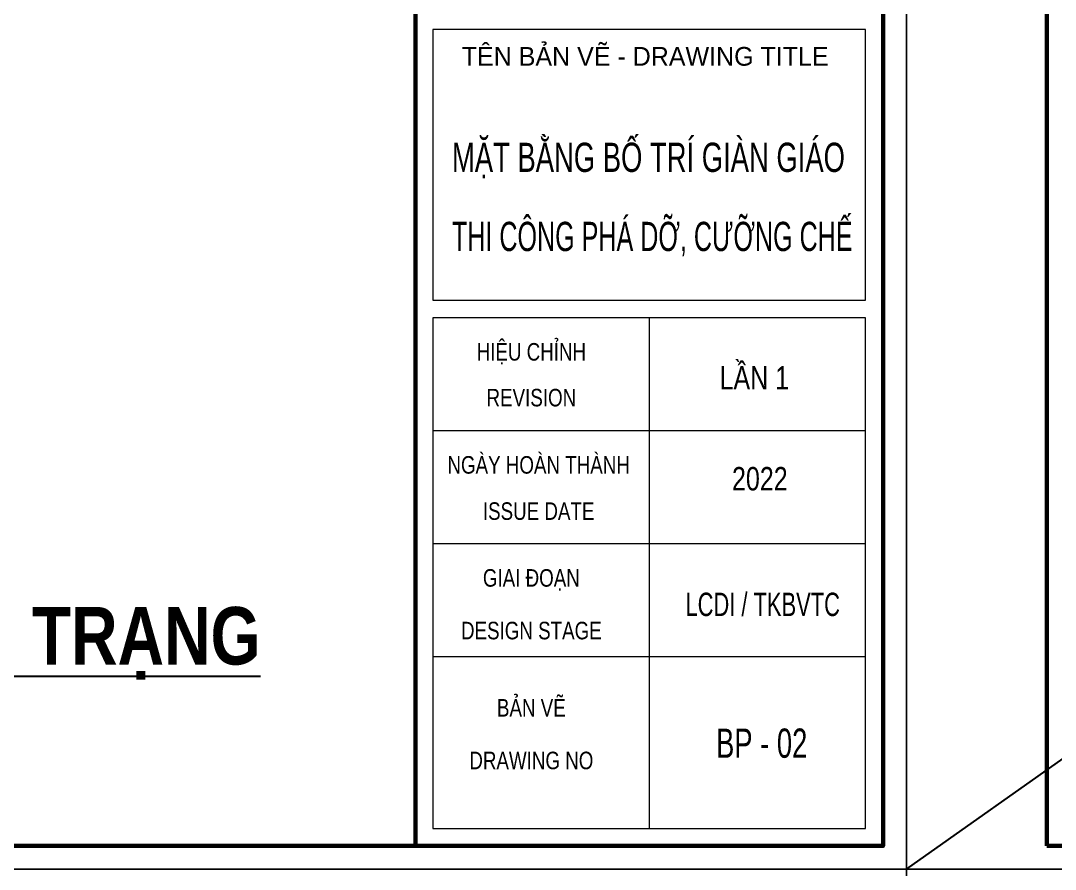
# Model space of a CAD drawing. Header units: millimetres. Extents: x 480521 to 6014615, y -961280 to 187869.
# Drawn here: x 751659 to 756969, y -11156 to -6802 of the extents above; entities that cross this region are included whole.
import ezdxf
from ezdxf.enums import TextEntityAlignment as Align

# ---------------------------------------------------------------- set-up
doc = ezdxf.new("R2010")
doc.units = ezdxf.units.MM
doc.header["$LTSCALE"] = 600
doc.header["$MEASUREMENT"] = 0
doc.layers.get('0').update_dxf_attribs({"lineweight": 0})
doc.layers.get('Defpoints').update_dxf_attribs({"lineweight": 0})
doc.layers.add('KCS_Plotter', color=11, linetype='Continuous', plot=False)
for name, color, linetype, lineweight in [('Khungten_LCDI', 7, 'Continuous', 25), ('LC Net thay', 7, 'Continuous', 25), ('LC Text1', 3, 'Continuous', 20), ('LC Text2', 7, 'Continuous', 25)]:
    doc.layers.add(name, color=color, linetype=linetype, lineweight=lineweight)
doc.styles.add('Khungten', font='VHAVAN.TTF', dxfattribs={"width": 0.9, "height": 5000})
doc.styles.add('LC 1', font='VHAVANB.TTF')
doc.styles.add('LC3', font='VHARIALB.TTF', dxfattribs={"width": 0.8})
doc.styles.add('Title', font='VHBLACK.TTF')

# ---------------------------------------------------------------- blocks, each defined once
blk = doc.blocks.new('lcdi fix')
at = {"layer": 'Defpoints', "lineweight": 0}
blk.add_lwpolyline([(-1200, -14850), (-1200, 14850), (40800, 14850), (40800, -14850)], close=True, dxfattribs=at)
at = {"layer": 'Khungten_LCDI', "color": 5, "lineweight": 60}
blk.add_line((36600, 14650), (36600, -14650), dxfattribs=at)
at = {"layer": 'Khungten_LCDI', "color": 5, "lineweight": 25}
blk.add_line((40600, -14650), (40600, 14650), dxfattribs=at)
at = {"layer": 'Khungten_LCDI', "color": 9, "lineweight": 15}
for p, q in [((38600, -10133.4), (38600, -14500)), ((40450, -11100), (36750, -11100)), ((40450, -12066.7), (36750, -12066.7)), ((40450, -13033.3), (36750, -13033.3))]:
    blk.add_line(p, q, dxfattribs=at)
at = {"layer": 'Khungten_LCDI', "color": 5, "lineweight": 60}
blk.add_lwpolyline([(0, -14650), (0, 14650), (40600, 14650), (40600, -14650)], close=True, dxfattribs=at)
at = {"layer": 'Khungten_LCDI', "color": 9, "lineweight": 15}
for points in [[(36750, -9983.4), (40450, -9983.4), (40450, -7667.3), (36750, -7667.3)], [(36750, -14500), (40450, -14500), (40450, -10133.4), (36750, -10133.4)]]:
    blk.add_lwpolyline(points, close=True, dxfattribs=at)
at = {"color": 7, "style": 'Khungten'}
blk.add_text('tªn b¶n vÏ - drawing title', height=160, dxfattribs=at).set_placement((38565.6, -7977.2), align=Align.CENTER)
at = {"color": 7}
for s, height, style, width, p in [('hiÖu chØnh', 150, 'Khungten', 0.8, (37591.7, -10499.4)), ('revision', 150, 'Khungten', 0.8, (37591.7, -10891)), ('ngµy hoµn thµnh', 150, 'Khungten', 0.8, (37654, -11466.1)), ('issue date', 150, 'Khungten', 0.8, (37654, -11861.5)), ('giai ®o¹n', 150, 'Khungten', 0.8, (37591.7, -12432.7)), ('lcdi / tkBVTC', 200, 'Title', 0.7, (39570.6, -12684.1)), ('design stage', 150, 'Khungten', 0.8, (37591.7, -12883.2)), ('b¶n vÏ', 150, 'Khungten', 0.8, (37591.7, -13543.7)), ('drawing nO', 150, 'Khungten', 0.8, (37591.7, -13994.2))]:
    blk.add_text(s, height=height, dxfattribs=dict(at, style=style, width=width)).set_placement(p, align=Align.CENTER)
at = {"color": 7, "style": 'Khungten', "width": 0.8}
for tag, p in [('REVISION', (39498.8, -10746.3)), ('NGAYHT', (39546.1, -11609.4))]:
    blk.add_attdef(tag, text='', height=200, dxfattribs=at).set_placement(p, align=Align.CENTER)
at = {"layer": 'LC Text1', "color": 3, "style": 'LC 1', "width": 1.834006}
for tag, p, p2 in [('TENBANVE1', (36912.7, -8885.8), (40339.1, -8885.8)), ('TENBANVE2', (36912.7, -9562.5), (40339.1, -9562.5))]:
    blk.add_attdef(tag, text='', height=250, dxfattribs=at).set_placement(p, p2, align=Align.FIT)
at = {"layer": 'LC Text1', "style": 'Title', "width": 0.7}
blk.add_attdef('SOBANVE', text='', height=250, dxfattribs=at).set_placement((39562, -13896.2), align=Align.CENTER)
blk = doc.blocks.new('TIEUDE1')
at = {"layer": 'LC Text2', "color": 7, "style": 'LC 1'}
blk.add_attdef('TIªU§Ò', text='', height=5, dxfattribs=at).set_placement((0, 0), align=Align.BOTTOM_CENTER)
blk.add_attdef('TL', text='', height=3, dxfattribs=at).set_placement((0, -2), align=Align.TOP_CENTER)

msp = doc.modelspace()

# ---------------------------------------------------------------- linework, layer by layer
at = {"layer": 'KCS_Plotter'}
msp.add_line((756204.637, -11156.412), (781404.637, 6663.588), dxfattribs=at)

# ---------------------------------------------------------------- block references
at = {"layer": 'LC Net thay'}
ref = msp.add_blockref('lcdi fix', (731724.637, -2246.412), dxfattribs=dict(at, xscale=0.6000000155618168, yscale=0.6000000155618168, zscale=0.6000000155618168))
ref.add_attrib('TENBANVE2', 'thi c«ng ph¸ dì, c\xadìng chÕ', dxfattribs={"layer": 'LC Text1', "height": 150, "style": 'Title', "width": 0.566237}).set_placement((753872.233, -7983.892), (755928.125, -7983.892), align=Align.FIT)
ref.add_attrib('NGAYHT', '2022', dxfattribs={"layer": 'LC Text1', "height": 119.9994, "style": 'Khungten', "width": 0.8}).set_placement((755452.282, -9212.035), align=Align.CENTER)
ref.add_attrib('REVISION', 'lÇn 1', dxfattribs={"layer": 'LC Text1', "height": 119.9994, "style": 'Khungten', "width": 0.8}).set_placement((755423.89, -8694.195), align=Align.CENTER)
ref.add_attrib('SOBANVE', 'bp - 02', dxfattribs={"layer": 'LC Text1', "height": 150, "style": 'Title', "width": 0.7}).set_placement((755461.827, -10584.121), align=Align.CENTER)
ref.add_attrib('TENBANVE1', 'mÆt b»ng bè trÝ giµn gi¸o ', dxfattribs={"layer": 'LC Text1', "height": 150, "style": 'Title', "width": 0.595247}).set_placement((753872.233, -7577.868), (755928.125, -7577.868), align=Align.FIT)
at = {"layer": 'LC Net thay', "xscale": 0.6000000155618168, "yscale": 0.6000000155618168, "zscale": 0.6000000155618168}
for p in [(756924.637, -2246.412), (731724.637, -20066.413), (756924.637, -20066.413)]:
    msp.add_blockref('lcdi fix', p, dxfattribs=at)
at = {"layer": 'LC Text2'}
ref = msp.add_blockref('TIEUDE1', (748640.318, -10194.456), dxfattribs=dict(at, xscale=60.00000000003865, yscale=60.00000000003865, zscale=60.00000000003865))
ref.add_attrib('TIªU§Ò', '%%UmÆt c¾t gi¸o pal ®iÓn h×nh ®ì sµn hiÖn tr¹ng', dxfattribs={"color": 7, "height": 295.46488, "style": 'LC3', "width": 0.8}).set_placement((748640.318, -10194.456), align=Align.BOTTOM_CENTER)

doc.saveas('drawing.dxf')
